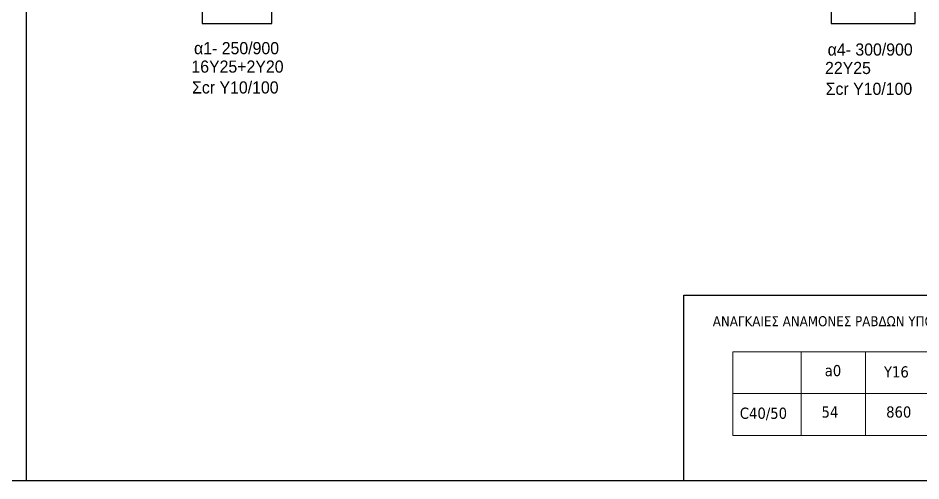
# Model space of a CAD drawing. Header units: millimetres. Extents: x -2171 to 1563, y -1758 to -1505.
# Drawn here: x -1605.76 to -1589.61, y -1630.32 to -1622.05 of the extents above; entities that cross this region are included whole.
import ezdxf

# ---------------------------------------------------------------- set-up
doc = ezdxf.new("R2010")
doc.units = ezdxf.units.MM
for name, color, linetype in [('-S_TEXT', 3, 'Continuous'), ('Col_Det', 7, 'Continuous'), ('Geo_Col_Pro_1', 7, 'Continuous')]:
    doc.layers.add(name, color=color, linetype=linetype)
doc.layers.add('A-ANNO-DIMS', color=1, linetype='Continuous', lineweight=9)
doc.styles.add('S1Arl22_b_934_161', font='arial.ttf', dxfattribs={"width": 0.933629, "height": 0.002175})
doc.styles.get("Standard").update_dxf_attribs({"font": 'tahoma.ttf'})

# ---------------------------------------------------------------- blocks, each defined once
blk = doc.blocks.new('A$C2c4623ba')
for p, q in [((0.358, 1.5), (0.358, 0)), ((0.358, 1.5), (6.317, 1.5)), ((1.584, 1.5), (1.584, 0)), ((2.732, 1.5), (2.732, 0)), ((3.922, 1.5), (3.922, 0)), ((5.13, 1.5), (5.13, 0)), ((6.317, 1.5), (6.317, 0)), ((0.358, 0.75), (6.317, 0.75)), ((0.358, 0.75), (6.317, 0.75)), ((0.358, 0.75), (6.317, 0.75)), ((0.358, 0), (6.317, 0)), ((0.358, 0), (6.317, 0))]:
    blk.add_line(p, q)
for s, height, p in [('ΑΝΑΓΚΑΙΕΣ ΑΝΑΜΟΝΕΣ ΡΑΒΔΩΝ ΥΠΟΣΤΥΛΩΜΑΤΩΝ lo (mm)', 0.18, (0, 1.955)), ('a0', 0.2, (2.003, 1.062)), ('Y16', 0.2, (3.062, 1.039)), ('Y20', 0.2, (4.245, 1.039)), ('Y25', 0.2, (5.427, 1.039)), ('C40/50', 0.2, (0.484, 0.3)), ('54', 0.2, (1.945, 0.322)), ('860', 0.2, (3.101, 0.322)), ('1070', 0.2, (4.176, 0.322)), ('1340', 0.2, (5.363, 0.322))]:
    blk.add_text(s, height=height).set_placement(p)

msp = doc.modelspace()

# ---------------------------------------------------------------- linework, layer by layer
at = {"layer": '-S_TEXT', "ltscale": 5}
msp.add_lwpolyline([(-1636.594, -1590.2786), (-1578.4465, -1590.2786), (-1578.4465, -1630.3233), (-1636.594, -1630.3233)], close=True, dxfattribs=at)
at = {"layer": '-S_TEXT', "color": 3, "linetype": 'Continuous', "ltscale": 0.5}
msp.add_lwpolyline([(-1593.8557, -1627.002), (-1585.4654, -1627.002), (-1585.4654, -1630.3233), (-1593.8557, -1630.3233)], close=True, dxfattribs=at)
at = {"layer": 'Col_Det', "color": 7}
for points in [[(-1602.4683, -1605.6428), (-1602.4683, -1622.1428)], [(-1589.7183, -1622.1428), (-1589.7183, -1605.6428)], [(-1601.2183, -1622.1428), (-1601.2183, -1606.8928)], [(-1591.2183, -1606.8928), (-1591.2183, -1622.1428)], [(-1602.4683, -1622.1428), (-1601.2183, -1622.1428)], [(-1591.2183, -1622.1428), (-1589.7183, -1622.1428)]]:
    msp.add_lwpolyline(points, dxfattribs=at)
at = {"layer": 'Geo_Col_Pro_1', "color": 4, "linetype": 'Continuous', "ltscale": 0.5}
msp.add_line((-1605.613, -1599.965), (-1605.613, -1630.3233), dxfattribs=at)

# ---------------------------------------------------------------- block references
at = {"layer": 'A-ANNO-DIMS', "color": 4, "linetype": 'Continuous', "ltscale": 0.5}
msp.add_blockref('A$C2c4623ba', (-1593.3354, -1629.5127), dxfattribs=at)

# ---------------------------------------------------------------- texts
at = {"layer": 'Col_Det', "color": 7, "style": 'S1Arl22_b_934_161', "width": 0.933629}
for s, p in [(' α1- 250/900', (-1602.691, -1622.6949)), (' α4- 300/900', (-1591.3589, -1622.7194)), ('16Y25+2Y20', (-1602.6596, -1623.0245)), ('22Y25', (-1591.3275, -1623.049)), ('Σcr Y10/100', (-1602.6477, -1623.397)), ('Σcr Y10/100', (-1591.3156, -1623.4215))]:
    msp.add_text(s, height=0.2175, dxfattribs=at).set_placement(p)

doc.saveas('drawing.dxf')
